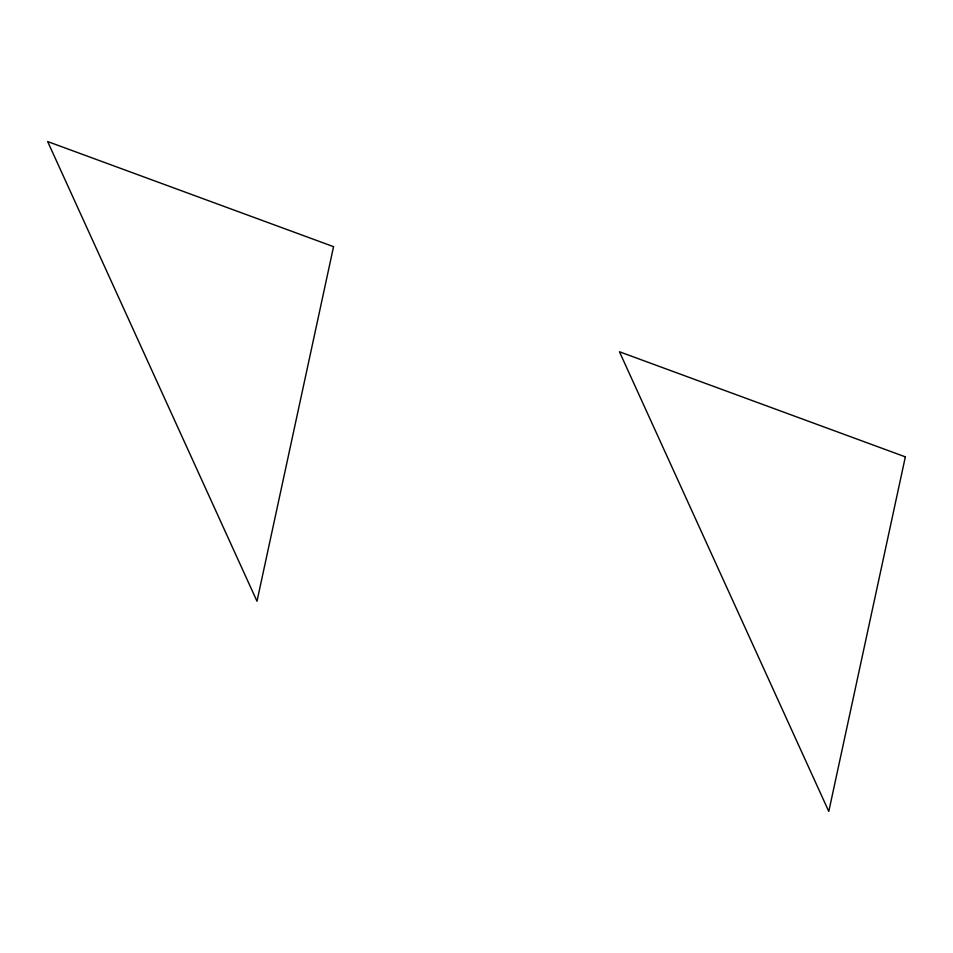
<?xml version="1.0" encoding="UTF-8"?>
<svg xmlns="http://www.w3.org/2000/svg" width="953" height="953" viewBox="0 0 953 953"><rect width="100%" height="100%" fill="white"/><g stroke="black" fill="none" stroke-linecap="round" stroke-linejoin="round"><path stroke-width="1.43" d="M333.55 246.66L256.988 601.236L47.65 141.556L333.55 246.66M905.35 456.856L828.788 811.444L619.45 351.764L905.35 456.856"/></g></svg>
